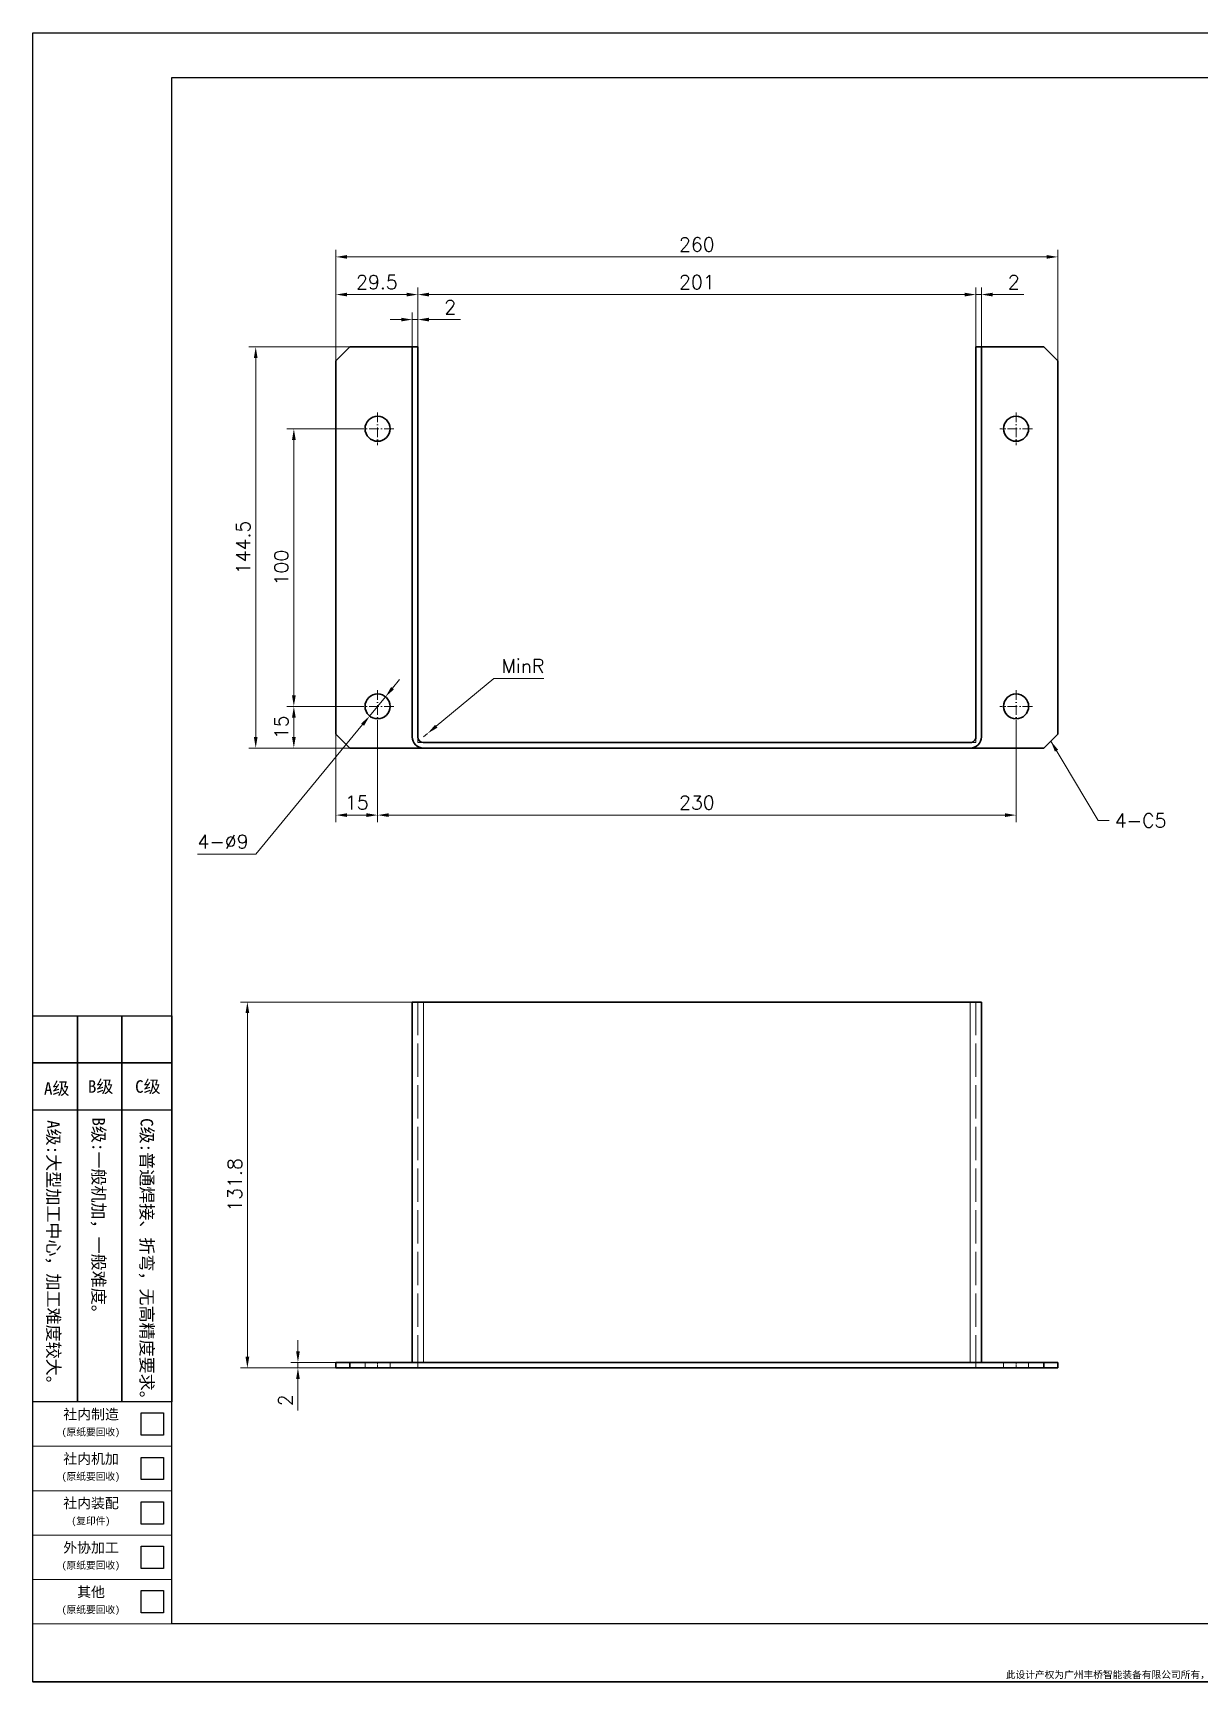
# Model space of a CAD drawing. Header units: millimetres. Extents: x -168473 to -148463, y 295526 to 306160.
# Drawn here: x -167641 to -167221, y 302759 to 303353 of the extents above; entities that cross this region are included whole.
import ezdxf
from ezdxf.enums import TextEntityAlignment as Align

# ---------------------------------------------------------------- set-up
doc = ezdxf.new("R2010")
doc.units = ezdxf.units.MM
doc.linetypes.add('DASHDOT', pattern=[18.5, 12, -3, 0.5, -3])
doc.linetypes.add('DASHED', pattern=[15, 12, -3])
for name, color, linetype, lineweight in [('A3', 3, 'Continuous', 20), ('图框', 7, 'Continuous', 20), ('尺寸线', 3, 'Continuous', 13), ('文字', 1, 'Continuous', 13), ('细实线', 4, 'Continuous', 25)]:
    doc.layers.add(name, color=color, linetype=linetype, lineweight=lineweight)
doc.styles.add('CH-1', font='')
doc.styles.get("Standard").update_dxf_attribs({"font": 'txt', "bigfont": 'gbcbig.shx'})
doc.styles.get('CH-1').set_extended_font_data('SimSun')
doc.dimstyles.new('副本02', dxfattribs={"dimscale": 2, "dimtxt": 2.5, "dimasz": 2, "dimexe": 1.25, "dimexo": 0, "dimgap": 1, "dimtad": 1, "dimdsep": 46, "dimtxsty": 'Standard', "dimcen": 0.5, "dimclrd": 3, "dimclre": 3, "dimclrt": 1, "dimadec": 1, "dimazin": 2, "dimtfac": 1, "dimtmove": 0, "dimatfit": 3, "dimfxl": 0, "dimtolj": 1, "dimlwd": -1, "dimlwe": -1, "dimarcsym": 0})
doc.dimstyles.new('副本02$3', dxfattribs={"dimscale": 2, "dimtxt": 2.5, "dimasz": 2, "dimexe": 1.25, "dimexo": 0, "dimgap": 1, "dimtad": 1, "dimtoh": 1, "dimdsep": 46, "dimtxsty": 'Standard', "dimcen": 0.5, "dimclrd": 3, "dimclre": 3, "dimclrt": 1, "dimadec": 1, "dimazin": 2, "dimtfac": 1, "dimtmove": 0, "dimatfit": 3, "dimfxl": 0, "dimtolj": 1, "dimlwd": -1, "dimlwe": -1, "dimarcsym": 0})
doc.dimstyles.new('副本02$4', dxfattribs={"dimscale": 2, "dimtxt": 2.5, "dimasz": 2, "dimexe": 1.25, "dimexo": 0, "dimgap": 1, "dimtad": 1, "dimtih": 1, "dimtoh": 1, "dimdsep": 46, "dimtxsty": 'Standard', "dimcen": 0.5, "dimclrd": 3, "dimclre": 3, "dimclrt": 1, "dimadec": 1, "dimazin": 2, "dimtfac": 1, "dimtmove": 0, "dimatfit": 3, "dimfxl": 0, "dimtolj": 1, "dimlwd": -1, "dimlwe": -1, "dimarcsym": 0})

# ---------------------------------------------------------------- blocks, each defined once
blk = doc.blocks.new('A$C2CD672AE')
for p, q in [((-218.5, -289), (-218.5, 8)), ((-218.5, 8), (201.5, 8)), ((201.5, 8), (201.5, -289)), ((-193.5, 0), (193.5, 0)), ((-193.5, -278.55), (-193.5, 0)), ((69.95, -16.21), (69.95, 0)), ((69.95, 0), (181.5, 0)), ((69.95, 0), (181.5, 0)), ((69.95, 0), (181.5, 0)), ((69.95, 0), (181.5, 0)), ((75.02, 0), (75.02, -16.21)), ((154.5, 0), (154.5, -16.21)), ((154.5, 0), (154.5, -16.21)), ((154.5, 0), (154.5, -16.21)), ((154.5, 0), (154.5, -16.21)), ((154.5, 0), (154.5, -16.21)), ((169.5, 0), (169.5, -16.21)), ((169.5, 0), (169.5, -16.21)), ((169.5, 0), (169.5, -16.21)), ((169.5, 0), (169.5, -16.21)), ((169.5, 0), (169.5, -16.21)), ((181.5, 0), (181.5, -16.21)), ((181.5, 0), (181.5, -16.21)), ((181.5, 0), (181.5, -16.21)), ((181.5, 0), (181.5, -16.21)), ((181.5, 0), (181.5, -16.21)), ((193.5, 0), (193.5, -278.55)), ((69.95, -11.14), (72.49, -6.07)), ((69.95, -6.07), (181.5, -6.07)), ((69.95, -6.07), (181.5, -6.07)), ((69.95, -6.07), (181.5, -6.07)), ((69.95, -6.07), (181.5, -6.07)), ((72.49, -6.07), (75.02, -11.14)), ((181.5, -6.07), (193.5, -6.07)), ((181.5, -6.07), (193.5, -6.07)), ((181.5, -6.07), (193.5, -6.07)), ((181.5, -6.07), (193.5, -6.07)), ((69.95, -16.21), (72.49, -11.14)), ((69.95, -11.14), (181.5, -11.14)), ((69.95, -11.14), (181.5, -11.14)), ((69.95, -11.14), (181.5, -11.14)), ((69.95, -11.14), (181.5, -11.14)), ((72.49, -11.14), (75.02, -16.21)), ((69.95, -16.21), (193.5, -16.21)), ((193.5, -16.21), (69.95, -16.21)), ((69.95, -16.21), (193.5, -16.21)), ((193.5, -278.55), (-193.5, -278.55)), ((201.5, -289), (-218.5, -289))]:
    blk.add_line(p, q)
at = {"style": 'CH-1'}
for s, height, p in [('No.', 1.775, (72.85, -3.33)), ('设 变 内 容', 1.775, (116.34, -1.91)), ('日 期', 1.775, (161.67, -2.16)), ('变更者', 1.775, (175.88, -2.16)), ('锐角除去', 1.775, (187.88, -1.63)), ('REVISION', 1.775, (116.61, -4.62)), ('DATE', 1.775, (162.09, -4.87)), ('REVR', 1.775, (176.3, -4.87)), ('1', 2.03, (72.4, -8.84)), ('C0.5', 1.775, (187.88, -11.03)), ('2', 2.03, (72.4, -14.39))]:
    blk.add_text(s, height=height, dxfattribs=at).set_placement(p, align=Align.MIDDLE)
at = {"style": 'CH-1', "width": 0.7}
blk.add_text('ACUTE ANGLE', height=1.7746, dxfattribs=at).set_placement((187.88, -4.69), align=Align.MIDDLE)
at = {"char_height": 1.25}
for s, insert, width, attachment_point in [('{\\Ftxt,@extfont2|c134;FQM-ER-GL-90A(A3)}', (183.75, 6), 39, 5), ('{\\fSimSun|b1|i0|c134|p2;此设计产权为广州丰桥智能装备有限公司所有，未经书面授权严禁用复制、拍照等方式向第三方泄露，违者必究!}', (0, -288.5), 387, 8)]:
    blk.add_mtext(s, dxfattribs=dict(at, insert=insert, width=width, attachment_point=attachment_point))
blk = doc.blocks.new('fenlei')
at = {"layer": '图框'}
for points in [[(-25, 32), (0, 32), (0, 40), (-25, 40)], [(-25, 24), (0, 24), (0, 32), (-25, 32)], [(-25, 16), (0, 16), (0, 24), (-25, 24)], [(-25, 8), (0, 8), (0, 16), (-25, 16)], [(-25, 0), (0, 0), (0, 8), (-25, 8)]]:
    blk.add_lwpolyline(points, close=True, dxfattribs=at)
at = {"layer": '细实线'}
for points in [[(-5.5, 38), (-1.5, 38), (-1.5, 34), (-5.5, 34)], [(-5.5, 30), (-1.5, 30), (-1.5, 26), (-5.5, 26)], [(-5.5, 22), (-1.5, 22), (-1.5, 18), (-5.5, 18)], [(-5.5, 14), (-1.5, 14), (-1.5, 10), (-5.5, 10)], [(-5.5, 6), (-1.5, 6), (-1.5, 2), (-5.5, 2)]]:
    blk.add_lwpolyline(points, close=True, dxfattribs=at)
at = {"style": 'CH-1'}
for s, height, p in [('社内制造', 1.836, (-14.54, 37.8)), ('(原纸要回收)', 1.285, (-14.58, 34.52)), ('社内机加', 1.836, (-14.54, 29.8)), ('(原纸要回收)', 1.285, (-14.58, 26.52)), ('社内装配', 1.836, (-14.54, 21.8)), ('(复印件)', 1.285, (-14.58, 18.52)), ('外协加工', 1.836, (-14.54, 13.8)), ('(原纸要回收)', 1.285, (-14.58, 10.52)), ('其他', 1.836, (-14.54, 5.8)), ('(原纸要回收)', 1.285, (-14.58, 2.52))]:
    blk.add_text(s, height=height, dxfattribs=at).set_placement(p, align=Align.MIDDLE)
blk = doc.blocks.new('机加分类')
at = {"layer": '细实线'}
for p, q in [((-94, -8.5), (-94, 0)), ((-94, 0), (-86, 0)), ((-86, -8.5), (-86, 0)), ((-86, 0), (-78, 0)), ((-86, 0), (-86, -8.5)), ((-78, -8.5), (-78, 0)), ((-78, 0), (-69, 0)), ((-78, 0), (-78, -8.5)), ((-69, 0), (-69, -8.5)), ((-86, -8.5), (-94, -8.5)), ((-94, -17), (-94, -8.5)), ((-94, -8.5), (-86, -8.5)), ((-78, -8.5), (-86, -8.5)), ((-86, -17), (-86, -8.5)), ((-86, -8.5), (-78, -8.5)), ((-86, -8.5), (-86, -17)), ((-69, -8.5), (-78, -8.5)), ((-78, -17), (-78, -8.5)), ((-78, -8.5), (-69, -8.5)), ((-78, -8.5), (-78, -17)), ((-69, -8.5), (-69, -17)), ((-86, -17), (-94, -17)), ((-94, -69.55), (-94, -17)), ((-78, -17), (-86, -17)), ((-86, -69.55), (-86, -17)), ((-86, -17), (-86, -69.55)), ((-69, -17), (-78, -17)), ((-78, -69.55), (-78, -17)), ((-78, -17), (-78, -69.55)), ((-69, -17), (-69, -69.55)), ((-86, -69.55), (-94, -69.55)), ((-78, -69.55), (-86, -69.55)), ((-69, -69.55), (-78, -69.55))]:
    blk.add_line(p, q, dxfattribs=at)
at = {"layer": '文字', "color": 1, "linetype": 'Continuous', "style": 'CH-1'}
blk.add_text('A级', height=2.25, dxfattribs=at).set_placement((-89.72, -14.22, -250.08), align=Align.CENTER)
for s, p in [('B级', (-81.81, -12.71, -250.08)), ('C级', (-73.31, -12.71, -250.08))]:
    blk.add_text(s, height=2.25, dxfattribs=at).set_placement(p, align=Align.MIDDLE)
for s, p in [('A级:大型加工中心，加工难度较大。', (-90.3, -43.36)), ('B级:一般机加，一般难度。', (-82.16, -36.72)), ('C级:普通焊接、折弯，无高精度要求。', (-73.47, -44.53))]:
    blk.add_text(s, height=2.25, rotation=270, dxfattribs=at).set_placement(p, align=Align.MIDDLE)
blk = doc.blocks.new('1：1横')
for name, p in [('A$C2CD672AE', (-8412.44, 515.87)), ('机加分类', (-8536.94, 346.87)), ('fenlei', (-8605.94, 237.32))]:
    blk.add_blockref(name, p)
blk = doc.blocks.new('*D7706')
at = {"layer": 'Defpoints', "color": 0}
for p in [(-167502.33, 303249.57), (-167504.33, 303239.74), (-167502.33, 303239.74)]:
    blk.add_point(p, dxfattribs=at)
at = {"layer": '尺寸线', "color": 3}
for p, q in [((-167508.33, 303249.57), (-167512.33, 303249.57)), ((-167504.33, 303239.74), (-167504.33, 303252.07)), ((-167504.33, 303249.57), (-167502.33, 303249.57)), ((-167502.33, 303239.74), (-167502.33, 303252.07)), ((-167498.33, 303249.57), (-167487, 303249.57))]:
    blk.add_line(p, q, dxfattribs=at)
for points in [[(-167508.33, 303250.24), (-167508.33, 303248.91), (-167504.33, 303249.57)], [(-167498.33, 303250.24), (-167498.33, 303248.91), (-167502.33, 303249.57)]]:
    blk.add_solid(points, dxfattribs=at)
at = {"layer": '尺寸线', "color": 1, "insert": (-167490.67, 303254.07), "char_height": 5, "attachment_point": 5}
blk.add_mtext('\\A1;2', dxfattribs=at)
blk = doc.blocks.new('*D7707')
at = {"layer": 'Defpoints', "color": 0}
for p in [(-167531.83, 303258.59), (-167502.33, 303239.74), (-167531.83, 303234.74)]:
    blk.add_point(p, dxfattribs=at)
at = {"layer": '尺寸线', "color": 3}
for p, q in [((-167531.83, 303234.74), (-167531.83, 303261.09)), ((-167502.33, 303239.74), (-167502.33, 303261.09)), ((-167506.33, 303258.59), (-167527.83, 303258.59))]:
    blk.add_line(p, q, dxfattribs=at)
for points in [[(-167527.83, 303259.25), (-167527.83, 303257.92), (-167531.83, 303258.59)], [(-167506.33, 303259.25), (-167506.33, 303257.92), (-167502.33, 303258.59)]]:
    blk.add_solid(points, dxfattribs=at)
at = {"layer": '尺寸线', "color": 1, "insert": (-167517.08, 303263.09), "char_height": 5, "attachment_point": 5}
blk.add_mtext('\\A1;29.5', dxfattribs=at)
blk = doc.blocks.new('*D7708')
at = {"layer": 'Defpoints', "color": 0}
for p in [(-167301.33, 303258.59), (-167502.33, 303239.74), (-167301.33, 303239.74)]:
    blk.add_point(p, dxfattribs=at)
at = {"layer": '尺寸线', "color": 3}
for p, q in [((-167502.33, 303239.74), (-167502.33, 303261.09)), ((-167301.33, 303239.74), (-167301.33, 303261.09)), ((-167498.33, 303258.59), (-167305.33, 303258.59))]:
    blk.add_line(p, q, dxfattribs=at)
for points in [[(-167498.33, 303259.25), (-167498.33, 303257.92), (-167502.33, 303258.59)], [(-167305.33, 303259.25), (-167305.33, 303257.92), (-167301.33, 303258.59)]]:
    blk.add_solid(points, dxfattribs=at)
at = {"layer": '尺寸线', "color": 1, "insert": (-167401.83, 303263.09), "char_height": 5, "attachment_point": 5}
blk.add_mtext('\\A1;201', dxfattribs=at)
blk = doc.blocks.new('*D7709')
at = {"layer": 'Defpoints', "color": 0}
for p in [(-167299.33, 303258.59), (-167301.33, 303241.42), (-167299.33, 303239.74)]:
    blk.add_point(p, dxfattribs=at)
at = {"layer": '尺寸线', "color": 3}
for p, q in [((-167301.33, 303241.42), (-167301.33, 303261.09)), ((-167299.33, 303239.74), (-167299.33, 303261.09)), ((-167305.33, 303258.59), (-167309.33, 303258.59)), ((-167301.33, 303258.59), (-167299.33, 303258.59)), ((-167295.33, 303258.59), (-167284, 303258.59))]:
    blk.add_line(p, q, dxfattribs=at)
for points in [[(-167305.33, 303259.25), (-167305.33, 303257.92), (-167301.33, 303258.59)], [(-167295.33, 303259.25), (-167295.33, 303257.92), (-167299.33, 303258.59)]]:
    blk.add_solid(points, dxfattribs=at)
at = {"layer": '尺寸线', "color": 1, "insert": (-167287.67, 303263.09), "char_height": 5, "attachment_point": 5}
blk.add_mtext('\\A1;2', dxfattribs=at)
blk = doc.blocks.new('*D7710')
at = {"layer": 'Defpoints', "color": 0}
for p in [(-167271.83, 303272.15), (-167531.83, 303247.91), (-167271.83, 303234.74)]:
    blk.add_point(p, dxfattribs=at)
at = {"layer": '尺寸线', "color": 3}
for p, q in [((-167531.83, 303247.91), (-167531.83, 303274.65)), ((-167271.83, 303234.74), (-167271.83, 303274.65)), ((-167527.83, 303272.15), (-167275.83, 303272.15))]:
    blk.add_line(p, q, dxfattribs=at)
for points in [[(-167527.83, 303272.82), (-167527.83, 303271.49), (-167531.83, 303272.15)], [(-167275.83, 303272.82), (-167275.83, 303271.49), (-167271.83, 303272.15)]]:
    blk.add_solid(points, dxfattribs=at)
at = {"layer": '尺寸线', "color": 1, "insert": (-167401.83, 303276.65), "char_height": 5, "attachment_point": 5}
blk.add_mtext('\\A1;260', dxfattribs=at)
blk = doc.blocks.new('*D7711')
at = {"layer": 'Defpoints', "color": 0}
for p in [(-167546.99, 303210.24), (-167522.68, 303210.24), (-167522.68, 303110.24)]:
    blk.add_point(p, dxfattribs=at)
at = {"layer": '尺寸线', "color": 3}
for p, q in [((-167522.68, 303210.24), (-167549.49, 303210.24)), ((-167546.99, 303114.24), (-167546.99, 303206.24)), ((-167522.68, 303110.24), (-167549.49, 303110.24))]:
    blk.add_line(p, q, dxfattribs=at)
for points in [[(-167547.65, 303206.24), (-167546.32, 303206.24), (-167546.99, 303210.24)], [(-167547.65, 303114.24), (-167546.32, 303114.24), (-167546.99, 303110.24)]]:
    blk.add_solid(points, dxfattribs=at)
at = {"layer": '尺寸线', "color": 1, "insert": (-167551.49, 303160.24), "char_height": 5, "attachment_point": 5, "rotation": 90}
blk.add_mtext('\\A1;100', dxfattribs=at)
blk = doc.blocks.new('*D7712')
at = {"layer": 'Defpoints', "color": 0}
for p in [(-167527.18, 303110.24), (-167546.99, 303095.24), (-167526.83, 303095.24)]:
    blk.add_point(p, dxfattribs=at)
at = {"layer": '尺寸线', "color": 3}
for p, q in [((-167527.18, 303110.24), (-167549.49, 303110.24)), ((-167546.99, 303106.24), (-167546.99, 303099.24)), ((-167526.83, 303095.24), (-167549.49, 303095.24))]:
    blk.add_line(p, q, dxfattribs=at)
for points in [[(-167547.65, 303106.24), (-167546.32, 303106.24), (-167546.99, 303110.24)], [(-167547.65, 303099.24), (-167546.32, 303099.24), (-167546.99, 303095.24)]]:
    blk.add_solid(points, dxfattribs=at)
at = {"layer": '尺寸线', "color": 1, "insert": (-167551.49, 303102.74), "char_height": 5, "attachment_point": 5, "rotation": 90}
blk.add_mtext('\\A1;15', dxfattribs=at)
blk = doc.blocks.new('*D7713')
at = {"layer": 'Defpoints', "color": 0}
for p in [(-167516.83, 303104.39), (-167286.83, 303104.39), (-167286.83, 303071.08)]:
    blk.add_point(p, dxfattribs=at)
at = {"layer": '尺寸线', "color": 3}
for p, q in [((-167516.83, 303104.39), (-167516.83, 303068.58)), ((-167286.83, 303104.39), (-167286.83, 303068.58)), ((-167512.83, 303071.08), (-167290.83, 303071.08))]:
    blk.add_line(p, q, dxfattribs=at)
for points in [[(-167512.83, 303071.75), (-167512.83, 303070.41), (-167516.83, 303071.08)], [(-167290.83, 303071.75), (-167290.83, 303070.41), (-167286.83, 303071.08)]]:
    blk.add_solid(points, dxfattribs=at)
at = {"layer": '尺寸线', "color": 1, "insert": (-167401.83, 303075.58), "char_height": 5, "attachment_point": 5}
blk.add_mtext('\\A1;230', dxfattribs=at)
blk = doc.blocks.new('*D7714')
at = {"layer": 'Defpoints', "color": 0}
for p in [(-167531.83, 303100.24), (-167516.83, 303086.48), (-167531.83, 303071.08)]:
    blk.add_point(p, dxfattribs=at)
at = {"layer": '尺寸线', "color": 3}
for p, q in [((-167531.83, 303100.24), (-167531.83, 303068.58)), ((-167516.83, 303086.48), (-167516.83, 303068.58)), ((-167520.83, 303071.08), (-167527.83, 303071.08))]:
    blk.add_line(p, q, dxfattribs=at)
for points in [[(-167527.83, 303071.75), (-167527.83, 303070.41), (-167531.83, 303071.08)], [(-167520.83, 303071.75), (-167520.83, 303070.41), (-167516.83, 303071.08)]]:
    blk.add_solid(points, dxfattribs=at)
at = {"layer": '尺寸线', "color": 1, "insert": (-167524.33, 303075.58), "char_height": 5, "attachment_point": 5}
blk.add_mtext('\\A1;15', dxfattribs=at)
blk = doc.blocks.new('*D7715')
at = {"layer": 'Defpoints', "color": 0}
for p in [(-167560.72, 303239.74), (-167526.83, 303239.74), (-167531.83, 303095.24)]:
    blk.add_point(p, dxfattribs=at)
at = {"layer": '尺寸线', "color": 3}
for p, q in [((-167526.83, 303239.74), (-167563.22, 303239.74)), ((-167560.72, 303099.24), (-167560.72, 303235.74)), ((-167531.83, 303095.24), (-167563.22, 303095.24))]:
    blk.add_line(p, q, dxfattribs=at)
for points in [[(-167561.39, 303235.74), (-167560.06, 303235.74), (-167560.72, 303239.74)], [(-167561.39, 303099.24), (-167560.06, 303099.24), (-167560.72, 303095.24)]]:
    blk.add_solid(points, dxfattribs=at)
at = {"layer": '尺寸线', "color": 1, "insert": (-167565.22, 303167.49), "char_height": 5, "attachment_point": 5, "rotation": 90}
blk.add_mtext('\\A1;144.5', dxfattribs=at)
blk = doc.blocks.new('*D7716')
at = {"layer": 'Defpoints', "color": 0}
for p in [(-167545.52, 302871.96), (-167531.83, 302873.96), (-167531.83, 302871.96)]:
    blk.add_point(p, dxfattribs=at)
at = {"layer": '尺寸线', "color": 3}
for p, q in [((-167545.52, 302877.96), (-167545.52, 302881.96)), ((-167531.83, 302873.96), (-167548.02, 302873.96)), ((-167531.83, 302871.96), (-167548.02, 302871.96)), ((-167545.52, 302873.96), (-167545.52, 302871.96)), ((-167545.52, 302867.96), (-167545.52, 302856.63))]:
    blk.add_line(p, q, dxfattribs=at)
for points in [[(-167546.18, 302877.96), (-167544.85, 302877.96), (-167545.52, 302873.96)], [(-167546.18, 302867.96), (-167544.85, 302867.96), (-167545.52, 302871.96)]]:
    blk.add_solid(points, dxfattribs=at)
at = {"layer": '尺寸线', "color": 1, "insert": (-167550.02, 302860.29), "char_height": 5, "attachment_point": 5, "rotation": 90}
blk.add_mtext('\\A1;2', dxfattribs=at)
blk = doc.blocks.new('*D7717')
at = {"layer": 'Defpoints', "color": 0}
for p in [(-167563.72, 303003.76), (-167504.33, 303003.76), (-167531.83, 302871.96)]:
    blk.add_point(p, dxfattribs=at)
at = {"layer": '尺寸线', "color": 3}
for p, q in [((-167504.33, 303003.76), (-167566.22, 303003.76)), ((-167563.72, 302875.96), (-167563.72, 302999.76)), ((-167531.83, 302871.96), (-167566.22, 302871.96))]:
    blk.add_line(p, q, dxfattribs=at)
for points in [[(-167564.39, 302999.76), (-167563.05, 302999.76), (-167563.72, 303003.76)], [(-167564.39, 302875.96), (-167563.05, 302875.96), (-167563.72, 302871.96)]]:
    blk.add_solid(points, dxfattribs=at)
at = {"layer": '尺寸线', "color": 1, "insert": (-167568.22, 302937.86), "char_height": 5, "attachment_point": 5, "rotation": 90}
blk.add_mtext('\\A1;131.8', dxfattribs=at)
blk = doc.blocks.new('*D7718')
at = {"layer": 'Defpoints', "color": 0}
for p in [(-167513.97, 303113.71), (-167519.69, 303106.76)]:
    blk.add_point(p, dxfattribs=at)
at = {"layer": '尺寸线', "color": 3}
for p, q in [((-167511.43, 303116.8), (-167508.89, 303119.89)), ((-167513.97, 303113.71), (-167519.69, 303106.76)), ((-167560.63, 303057.03), (-167522.24, 303103.68)), ((-167581.67, 303057.03), (-167560.63, 303057.03))]:
    blk.add_line(p, q, dxfattribs=at)
for points in [[(-167511.95, 303117.23), (-167510.92, 303116.38), (-167513.97, 303113.71)], [(-167522.75, 303104.1), (-167521.72, 303103.25), (-167519.69, 303106.76)]]:
    blk.add_solid(points, dxfattribs=at)
at = {"layer": '尺寸线', "color": 1, "insert": (-167572.5, 303061.53), "char_height": 5, "attachment_point": 5}
blk.add_mtext('\\A1;4-%%c9', dxfattribs=at)
blk = doc.blocks.new('*D7719')
at = {"layer": 'Defpoints', "color": 0}
for p in [(-167498.79, 303100.52), (-167500.33, 303099.24)]:
    blk.add_point(p, dxfattribs=at)
at = {"layer": '尺寸线', "color": 3}
for p, q in [((-167474.98, 303120.28), (-167495.72, 303103.07)), ((-167456.94, 303120.28), (-167474.98, 303120.28)), ((-167500.33, 303099.24), (-167498.79, 303100.52))]:
    blk.add_line(p, q, dxfattribs=at)
blk.add_solid([(-167496.14, 303103.58), (-167495.29, 303102.56), (-167498.79, 303100.52)], dxfattribs=at)
at = {"layer": '尺寸线', "color": 1, "insert": (-167464.44, 303124.78), "char_height": 5, "attachment_point": 5}
blk.add_mtext('\\A1;MinR', dxfattribs=at)

msp = doc.modelspace()

# ---------------------------------------------------------------- linework, layer by layer
at = {"color": 7, "lineweight": 35}
for p, q in [((-167531.833, 303234.739), (-167526.833, 303239.739)), ((-167502.333, 303239.739), (-167526.833, 303239.739)), ((-167504.333, 303239.739), (-167504.333, 303099.239)), ((-167504.333, 303239.739), (-167502.333, 303239.739)), ((-167502.333, 303099.239), (-167502.333, 303239.739)), ((-167301.333, 303239.739), (-167299.333, 303239.739)), ((-167301.333, 303239.739), (-167301.333, 303099.239)), ((-167301.333, 303099.22), (-167301.333, 303239.739)), ((-167276.833, 303239.739), (-167301.333, 303239.739)), ((-167299.333, 303099.239), (-167299.333, 303239.739)), ((-167271.833, 303234.739), (-167276.833, 303239.739)), ((-167531.833, 303234.739), (-167531.833, 303100.239)), ((-167271.833, 303100.239), (-167271.833, 303234.739)), ((-167526.833, 303095.239), (-167531.833, 303100.239)), ((-167500.361, 303095.239), (-167526.833, 303095.239)), ((-167303.314, 303097.239), (-167500.352, 303097.239)), ((-167303.333, 303097.239), (-167500.333, 303097.239)), ((-167500.333, 303095.239), (-167303.333, 303095.239)), ((-167276.833, 303095.239), (-167303.306, 303095.239)), ((-167271.833, 303100.239), (-167276.833, 303095.239)), ((-167504.333, 303003.76), (-167504.333, 302873.96)), ((-167500.333, 303003.76), (-167504.333, 303003.76)), ((-167500.333, 303003.76), (-167303.333, 303003.76)), ((-167299.333, 303003.76), (-167303.333, 303003.76)), ((-167299.333, 303003.76), (-167299.333, 302873.96)), ((-167531.833, 302873.96), (-167531.833, 302871.96)), ((-167526.833, 302873.96), (-167531.833, 302873.96)), ((-167526.833, 302871.96), (-167531.833, 302871.96)), ((-167276.833, 302873.96), (-167526.833, 302873.96)), ((-167526.833, 302873.96), (-167526.833, 302871.96)), ((-167276.833, 302871.96), (-167526.833, 302871.96)), ((-167500.333, 302873.96), (-167504.333, 302873.96)), ((-167500.333, 302873.96), (-167303.333, 302873.96)), ((-167299.333, 302873.96), (-167303.333, 302873.96)), ((-167271.833, 302873.96), (-167276.833, 302873.96)), ((-167276.833, 302873.96), (-167276.833, 302871.96)), ((-167271.833, 302871.96), (-167276.833, 302871.96)), ((-167271.833, 302873.96), (-167271.833, 302871.96))]:
    msp.add_line(p, q, dxfattribs=at)
at = {"color": 7, "linetype": 'DASHED', "lineweight": 13}
for p, q in [((-167502.333, 303239.739), (-167502.333, 303097.239)), ((-167303.306, 303095.239), (-167500.361, 303095.239)), ((-167502.333, 303003.76), (-167502.333, 302873.96)), ((-167500.333, 303003.76), (-167500.333, 302873.96)), ((-167303.333, 303003.76), (-167303.333, 302873.96)), ((-167301.333, 303003.76), (-167301.333, 302873.96))]:
    msp.add_line(p, q, dxfattribs=at)
at = {"color": 7, "linetype": 'DASHDOT', "lineweight": 13, "ltscale": 0.2925}
for p, q in [((-167516.833, 303216.089), (-167516.833, 303204.389)), ((-167286.833, 303216.089), (-167286.833, 303204.389)), ((-167516.833, 303116.089), (-167516.833, 303104.389)), ((-167286.833, 303116.089), (-167286.833, 303104.389))]:
    msp.add_line(p, q, dxfattribs=at)
at = {"color": 7, "linetype": 'DASHDOT', "lineweight": 13, "ltscale": 0.292505}
for p, q in [((-167510.983, 303210.239), (-167522.683, 303210.239)), ((-167280.983, 303210.239), (-167292.683, 303210.239)), ((-167510.983, 303110.239), (-167522.683, 303110.239)), ((-167280.983, 303110.239), (-167292.683, 303110.239))]:
    msp.add_line(p, q, dxfattribs=at)
at = {"color": 7, "linetype": 'DASHED', "lineweight": 13, "ltscale": 0.049518}
msp.add_line((-167500.352, 303097.239), (-167502.333, 303097.239), dxfattribs=at)
at = {"color": 7, "linetype": 'DASHED', "lineweight": 13, "ltscale": 0.049512}
msp.add_line((-167301.333, 303097.239), (-167303.314, 303097.239), dxfattribs=at)
at = {"color": 7, "linetype": 'DASHED', "lineweight": 13, "ltscale": 0.049527}
msp.add_line((-167301.333, 303097.239), (-167301.333, 303099.22), dxfattribs=at)
at = {"color": 7, "lineweight": 13}
for p, q in [((-167500.333, 303003.76), (-167500.333, 302873.96)), ((-167303.333, 303003.76), (-167303.333, 302873.96))]:
    msp.add_line(p, q, dxfattribs=at)
at = {"color": 7, "linetype": 'DASHED', "lineweight": 13, "ltscale": 0.05}
for p, q in [((-167526.833, 302873.96), (-167526.833, 302871.96)), ((-167521.333, 302871.96), (-167521.333, 302873.96)), ((-167521.333, 302871.96), (-167521.333, 302873.96)), ((-167512.333, 302871.96), (-167512.333, 302873.96)), ((-167512.333, 302871.96), (-167512.333, 302873.96)), ((-167502.333, 302873.96), (-167502.333, 302871.96)), ((-167301.333, 302873.96), (-167301.333, 302871.96)), ((-167291.333, 302871.96), (-167291.333, 302873.96)), ((-167291.333, 302871.96), (-167291.333, 302873.96)), ((-167282.333, 302871.96), (-167282.333, 302873.96)), ((-167282.333, 302871.96), (-167282.333, 302873.96)), ((-167276.833, 302873.96), (-167276.833, 302871.96))]:
    msp.add_line(p, q, dxfattribs=at)
at = {"color": 7, "linetype": 'DASHDOT', "lineweight": 13, "ltscale": 0.060015}
for p, q in [((-167516.833, 302874.16), (-167516.833, 302871.76)), ((-167286.833, 302874.16), (-167286.833, 302871.76))]:
    msp.add_line(p, q, dxfattribs=at)
at = {"color": 7, "lineweight": 35}
for centre in [(-167516.833, 303210.239), (-167286.833, 303210.239), (-167516.833, 303110.239), (-167286.833, 303110.239)]:
    msp.add_circle(centre, 4.5, dxfattribs=at)
for centre, radius, start, end in [((-167500.333, 303099.239), 4, 180.000005, 269.999997), ((-167500.333, 303099.239), 2, 180.000005, 269.999997), ((-167303.333, 303099.239), 4, 269.999997, 0), ((-167303.333, 303099.239), 2, 269.999997, 0)]:
    msp.add_arc(centre, radius, start, end, dxfattribs=at)
at = {"layer": 'A3'}
msp.add_lwpolyline([(-167640.952, 303352.812), (-166800.952, 303352.812), (-166800.952, 302758.812), (-167640.952, 302758.812)], close=True, dxfattribs=at)

# ---------------------------------------------------------------- block references
at = {"color": 2, "xscale": 2, "yscale": 2, "zscale": 2}
msp.add_blockref('1：1横', (-150379.072, 302305.08), dxfattribs=at)

# ---------------------------------------------------------------- texts
at = {"layer": '尺寸线', "color": 1, "insert": (-167251.33, 303071.643), "char_height": 5, "attachment_point": 1}
msp.add_mtext('\\A1;4-C5', dxfattribs=at)

# ---------------------------------------------------------------- dimensions: what is measured, and where the dimension line sits
at = {"layer": '尺寸线'}
for base, p1, p2, picture, middle in [((-167271.833, 303272.153), (-167531.833, 303247.913), (-167271.833, 303234.739), '*D7710', (-167401.833, 303276.653)), ((-167531.833, 303258.587), (-167502.333, 303239.739), (-167531.833, 303234.739), '*D7707', (-167517.083, 303263.087)), ((-167301.333, 303258.587), (-167502.333, 303239.739), (-167301.333, 303239.739), '*D7708', (-167401.833, 303263.087)), ((-167299.333, 303258.587), (-167301.333, 303241.421), (-167299.333, 303239.739), '*D7709', (-167287.666, 303263.087)), ((-167502.333, 303249.572), (-167504.333, 303239.739), (-167502.333, 303239.739), '*D7706', (-167490.666, 303254.072)), ((-167286.833, 303071.08), (-167516.833, 303104.389), (-167286.833, 303104.389), '*D7713', (-167401.833, 303075.58)), ((-167531.833, 303071.08), (-167516.833, 303086.485), (-167531.833, 303100.239), '*D7714', (-167524.333, 303075.58))]:
    dim = msp.add_linear_dim(base=base, p1=p1, p2=p2, dimstyle='副本02', dxfattribs=at)
    dim.commit()
    dim.dimension.update_dxf_attribs({"geometry": picture, "text_midpoint": middle})
for base, p1, p2, picture, middle in [((-167560.725, 303239.739), (-167531.833, 303095.239), (-167526.833, 303239.739), '*D7715', (-167565.225, 303167.489)), ((-167546.986, 303210.239), (-167522.683, 303110.239), (-167522.683, 303210.239), '*D7711', (-167551.486, 303160.239)), ((-167546.986, 303095.239), (-167527.184, 303110.239), (-167526.833, 303095.239), '*D7712', (-167551.486, 303102.739)), ((-167563.721, 303003.76), (-167531.833, 302871.96), (-167504.333, 303003.76), '*D7717', (-167568.221, 302937.86)), ((-167545.515, 302871.96), (-167531.833, 302873.96), (-167531.833, 302871.96), '*D7716', (-167550.015, 302860.293))]:
    dim = msp.add_linear_dim(base=base, p1=p1, p2=p2, angle=90, dimstyle='副本02', dxfattribs=at)
    dim.commit()
    dim.dimension.update_dxf_attribs({"geometry": picture, "text_midpoint": middle})
dim = msp.add_radius_dim(center=(-167500.333, 303099.239), mpoint=(-167498.794, 303100.517), text='MinR', dimstyle='副本02$4', dxfattribs=at)
dim.commit()
dim.dimension.update_dxf_attribs({"geometry": '*D7719', "text_midpoint": (-167464.44, 303120.283), "dimtype": 164})
dim = msp.add_diameter_dim_2p(p1=(-167513.973, 303113.714), p2=(-167519.693, 303106.765), dimstyle='副本02$3', override={"dimpost": '4-%%c<>'}, dxfattribs=at)
dim.commit()
dim.dimension.update_dxf_attribs({"geometry": '*D7718', "text_midpoint": (-167572.502, 303057.033), "dimtype": 163})

# ---------------------------------------------------------------- leaders
at = {"layer": '尺寸线', "annotation_type": 0, "has_hookline": 1, "hookline_direction": 0, "text_width": 18.333}
msp.add_leader([(-167274.333, 303097.739), (-167257.33, 303069.143), (-167253.33, 303069.143)], dimstyle='副本02', override={"dimgap": 1, "dimtad": 0}, dxfattribs=at)

doc.saveas('drawing.dxf')
